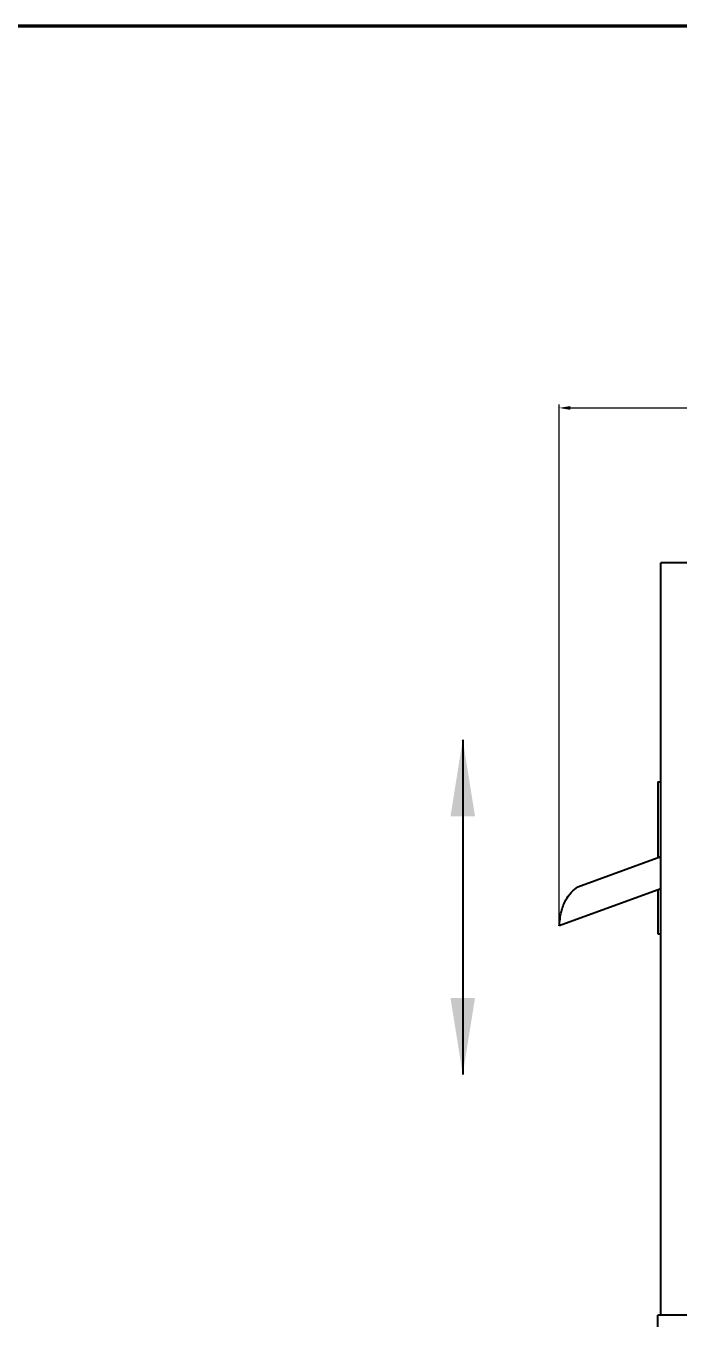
# Model space of a CAD drawing. Header units: millimetres. Extents: x 1065 to 3947, y -2666 to -625.
# Drawn here: x 1677.6 to 1872.5, y -2210.8 to -1824.6 of the extents above; entities that cross this region are included whole.
import ezdxf

# ---------------------------------------------------------------- set-up
doc = ezdxf.new("R2010")
doc.units = ezdxf.units.MM
doc.header["$PDSIZE"] = -1
doc.linetypes.add('ACAD_ISO10W100', pattern=[18, 12, -3, 0, -3])
doc.layers.get('Defpoints').update_dxf_attribs({"linetype": 'ACAD_ISO10W100'})
doc.layers.add('dddd', color=1, linetype='Continuous')
doc.layers.add('net dam', color=7, linetype='Continuous', lineweight=35)
doc.styles.get("Standard").update_dxf_attribs({"font": 'times_0.ttf'})
doc.dimstyles.new('ISO-25', dxfattribs={"dimtxt": 2.5, "dimasz": 2.5, "dimexe": 1.25, "dimexo": 0.625, "dimtad": 1, "dimtxsty": 'Standard', "dimcen": 2.5, "dimadec": 0, "dimazin": 0, "dimtfac": 1, "dimtmove": 0, "dimatfit": 3, "dimfxl": 1, "dimarcsym": 0})

# ---------------------------------------------------------------- blocks, each defined once
blk = doc.blocks.new('*D22')
at = {"color": 0, "lineweight": -2}
for p, q in [((1836.73, -2092.38), (1836.73, -1937.72)), ((2075.54, -2115.64), (2075.54, -1937.72)), ((1840.03, -1938.72), (2072.24, -1938.72))]:
    blk.add_line(p, q, dxfattribs=at)
at = {"color": 0}
for points in [[(1840.03, -1938.17), (1840.03, -1939.28), (1836.73, -1938.72)], [(2072.24, -1938.17), (2072.24, -1939.28), (2075.54, -1938.72)]]:
    blk.add_solid(points, dxfattribs=at)
at = {"layer": 'Defpoints', "color": 0}
for p in [(2075.54, -1938.72), (1836.73, -2093.38), (2075.54, -2116.64)]:
    blk.add_point(p, dxfattribs=at)
at = {"color": 0, "lineweight": 15, "insert": (1956.14, -1935.42), "char_height": 3.5, "attachment_point": 5}
blk.add_mtext('280', dxfattribs=at)

msp = doc.modelspace()

# ---------------------------------------------------------------- linework, layer by layer
at = {"color": 7, "linetype": 'Continuous', "lineweight": 40}
for p, q in [((1867.094, -2209.5941), (1867.094, -1985.0134)), ((1876.157, -1985.0134), (1867.094, -1985.0134)), ((1807.9577, -2037.7751), (1807.9577, -2137.7751)), ((1866.1877, -2050.3946), (1866.1877, -2073.0128)), ((1866.1877, -2050.3946), (1867.094, -2050.3946)), ((1842.3157, -2081.7015), (1867.094, -2072.683)), ((1867.094, -2082.3276), (1836.7329, -2093.3781)), ((1866.1877, -2082.6575), (1866.1877, -2095.7096)), ((1866.1877, -2095.7096), (1867.094, -2095.7096)), ((1866.1877, -2241.2753), (1866.1877, -2209.5941)), ((1877.0633, -2209.5941), (1866.1877, -2209.5941))]:
    msp.add_line(p, q, dxfattribs=at)
msp.add_open_spline([(1836.7329, -2093.3781), (1836.8845, -2091.9401), (1837.1675, -2089.255), (1838.4678, -2085.8661), (1840.199, -2083.3321), (1841.6155, -2082.2409), (1842.3157, -2081.7015)], degree=3, knots=[0, 0, 0, 0, 0.322422845, 0.602033259, 0.803284234, 1, 1, 1, 1], dxfattribs=at)
at = {"color": 7, "linetype": 'Continuous', "lineweight": 0}
for points in [[(1807.9577, -2037.7751), (1804.3001, -2060.6351), (1811.6153, -2060.6351)], [(1807.9577, -2137.7751), (1811.6153, -2114.9151), (1804.3001, -2114.9151)]]:
    msp.add_solid(points, dxfattribs=at)
at = {"layer": 'dddd', "lineweight": 70}
msp.add_line((1072.6932, -1824.6351), (2261.6932, -1824.6351), dxfattribs=at)
at = {"layer": 'net dam', "color": 7, "lineweight": 60}
msp.add_lwpolyline([(1072.6932, -2665.6351), (1072.6932, -1824.6351), (2261.6932, -1824.6351), (2261.6932, -2665.6351), (1072.6932, -2665.6351)], close=True, dxfattribs=at)

# ---------------------------------------------------------------- dimensions: what is measured, and where the dimension line sits
at = {"color": 1, "lineweight": 15}
dim = msp.add_linear_dim(base=(2075.543, -1938.7248), p1=(1836.7329, -2093.3781), p2=(2075.543, -2116.639), text='280', dimstyle='ISO-25', override={"dimtxt": 3.5, "dimasz": 3.302, "dimexe": 1, "dimexo": 1, "dimgap": 1.524, "dimtih": 1, "dimtoh": 1, "dimlfac": 5, "dimzin": 0, "dimadec": 2, "dimtzin": 0}, dxfattribs=at)
dim.commit()
dim.dimension.update_dxf_attribs({"geometry": '*D22', "text_midpoint": (1956.138, -1935.4205)})

doc.saveas('drawing.dxf')
